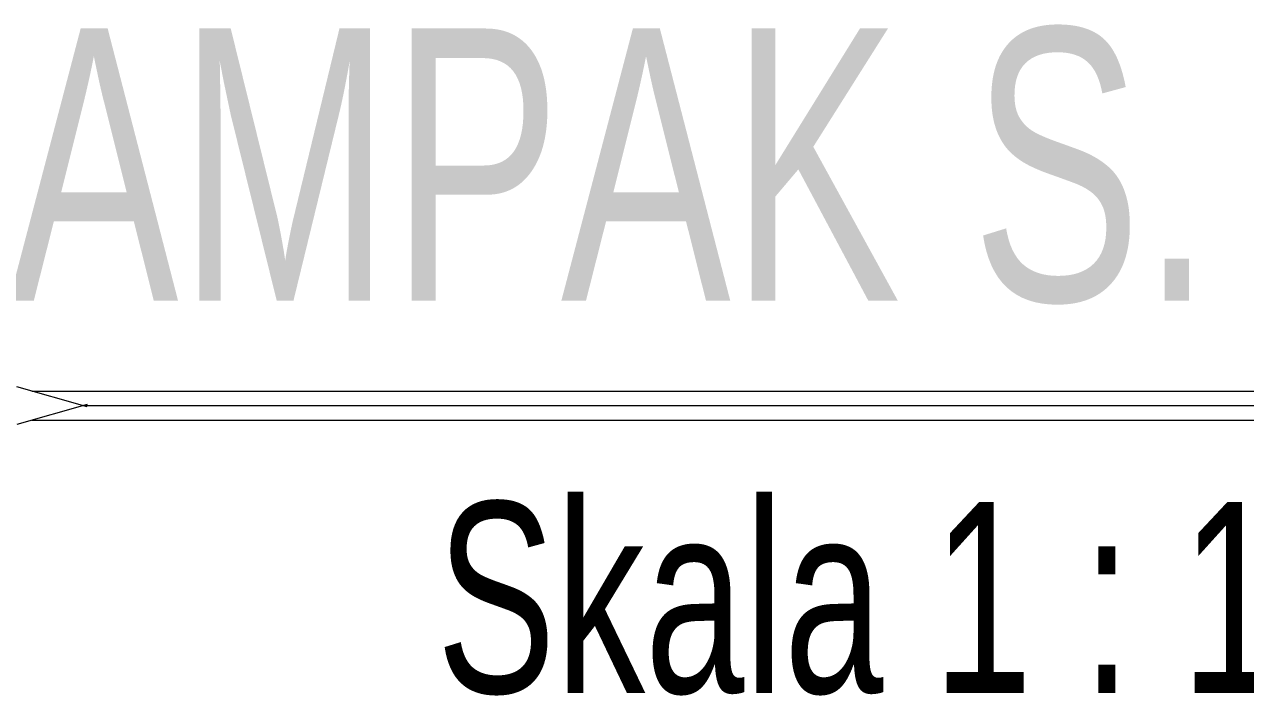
# Model space of a CAD drawing. Header units: centimetres. Extents: x 134057 to 145613, y 5028 to 39996.
# Drawn here: x 135698.9 to 136019.1, y 6557.6 to 6733.5 of the extents above; entities that cross this region are included whole.
import ezdxf

# ---------------------------------------------------------------- set-up
doc = ezdxf.new("R2010")
doc.units = ezdxf.units.CM
doc.layers.add('TEXT', color=3, linetype='Continuous', lineweight=20)
doc.styles.add('ROMANS', font='ROMANS.SHX', dxfattribs={"width": 0.7})

msp = doc.modelspace()

# ---------------------------------------------------------------- linework, layer by layer
at = {"layer": 'TEXT', "color": 2, "linetype": 'Continuous', "lineweight": 9}
for p, q in [((135715.349, 6633.223), (135696.907, 6638.469)), ((135700.819, 6637.356), (136368.97, 6637.356)), ((135715.349, 6633.901), (135696.907, 6628.654)), ((135714.158, 6633.562), (136368.97, 6633.562)), ((135700.819, 6629.767), (136368.97, 6629.767))]:
    msp.add_line(p, q, dxfattribs=at)

# ---------------------------------------------------------------- texts
at = {"layer": 'TEXT', "color": 2, "linetype": 'Continuous', "lineweight": 9, "width": 23529.60895, "attachment_point": 1, "style": 'ROMANS'}
for s, insert, char_height in [('\\pt5.64971;{\\fCastellar|b0|i0|c0|p18;TAMPAK S. KANAN}', (135653.895, 6732.442), 71.39782), ('\\pt3.96;{\\fColonna MT|b0|i0|c0|p82;Skala 1 : 100}', (135806.951, 6608.313), 50.04503)]:
    msp.add_mtext(s, dxfattribs=dict(at, insert=insert, char_height=char_height))

doc.saveas('drawing.dxf')
